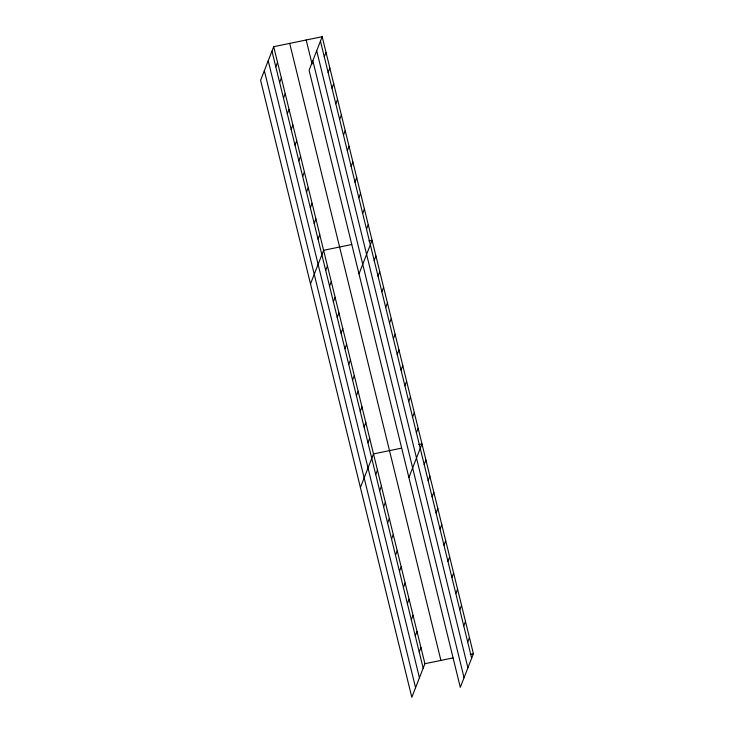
<?xml version="1.0" encoding="UTF-8"?>
<svg xmlns="http://www.w3.org/2000/svg" width="734" height="734" viewBox="0 0 734 734"><rect width="100%" height="100%" fill="white"/><g stroke="black" fill="none" stroke-linecap="round" stroke-linejoin="round"><path stroke-width="1.1" d="M273.699 46.692L260.598 80.281L411.82 697.3L424.913 663.71L273.699 46.692L322.18 36.7L473.402 653.719L460.301 687.308L309.087 70.29L322.18 36.7M275.8 66.803L277.535 62.353M279.636 82.465L281.37 78.015M283.48 98.127L285.214 93.677M287.315 113.788L289.049 109.348M291.159 129.459L292.894 125.009M324.281 56.812L326.015 52.362M294.995 145.121L296.729 140.671M328.126 72.473L329.86 68.023M298.83 160.783L300.564 156.333M331.961 88.135L333.695 83.685M302.674 176.444L304.408 171.995M335.796 103.797L337.539 99.347M306.509 192.106L308.243 187.656M339.64 119.458L341.374 115.018M310.344 207.768L312.078 203.318M343.475 135.129L345.209 130.68M314.189 223.43L315.923 218.98M347.32 150.791L349.054 146.341M318.024 239.091L319.758 234.651M351.155 166.453L352.889 162.003M310.5 283.893L323.602 250.312L351.687 244.523M354.99 182.115L356.724 177.665M325.703 270.424L327.437 265.974M358.834 197.776L360.568 193.326M329.538 286.086L331.273 281.636M362.669 213.438L364.403 208.988M333.383 301.747L335.117 297.298M366.505 229.1L368.248 224.65M337.218 317.409L338.952 312.959M358.99 273.901L372.083 240.321L368.881 240.972M341.053 333.071L342.787 328.621M374.184 260.432L375.918 255.982M344.897 348.733L346.632 344.283M378.028 276.094L379.762 271.644M348.733 364.394L350.467 359.954M381.863 291.756L383.598 287.306M352.577 380.065L354.311 375.615M385.699 307.418L387.433 302.968M356.412 395.727L358.146 391.277M389.543 323.079L391.277 318.629M360.247 411.389L361.981 406.939M393.378 338.741L395.112 334.291M364.092 427.05L365.826 422.601M397.213 354.403L398.957 349.953M367.927 442.712L369.661 438.262M401.058 370.064L402.792 365.624M360.403 487.514L373.505 453.924L401.59 448.135M404.893 385.735L406.627 381.285M375.725 474.513L377.459 470.063M408.737 401.397L410.471 396.947M379.68 490.651L381.414 486.202M412.572 417.059L414.306 412.609M383.634 506.79L385.368 502.34M416.407 432.721L418.141 428.271M387.589 522.929L389.323 518.479M408.893 477.522L421.986 443.932L418.784 444.593M391.543 539.059L393.277 534.618M424.206 464.521L425.94 460.071M395.498 555.198L397.232 550.748M428.161 480.66L429.895 476.21M399.452 571.336L401.186 566.887M432.115 496.799L433.849 492.349M403.406 587.475L405.14 583.025M436.069 512.928L437.803 508.488M407.361 603.614L409.095 599.164M440.024 529.067L441.758 524.617M411.315 619.753L413.049 615.303M443.978 545.206L445.712 540.756M415.27 635.892L417.004 631.442M447.933 561.345L449.667 556.895M419.224 652.021L420.958 647.571M451.887 577.484L453.621 573.034M455.842 593.622L457.576 589.173M459.796 609.761L461.53 605.311M463.75 625.891L465.484 621.45M467.705 642.03L469.439 637.58M424.913 663.71L453.006 657.921M470.2 654.379L473.402 653.719M320.446 41.15L471.659 658.169M316.693 50.765L467.916 667.784M312.831 60.674L464.053 677.693M306.179 39.994L312.069 64.014M289.701 43.398L440.914 660.416M271.965 51.141L423.179 668.16M268.213 60.757L419.435 677.776M264.35 70.666L415.572 687.685"/></g></svg>
